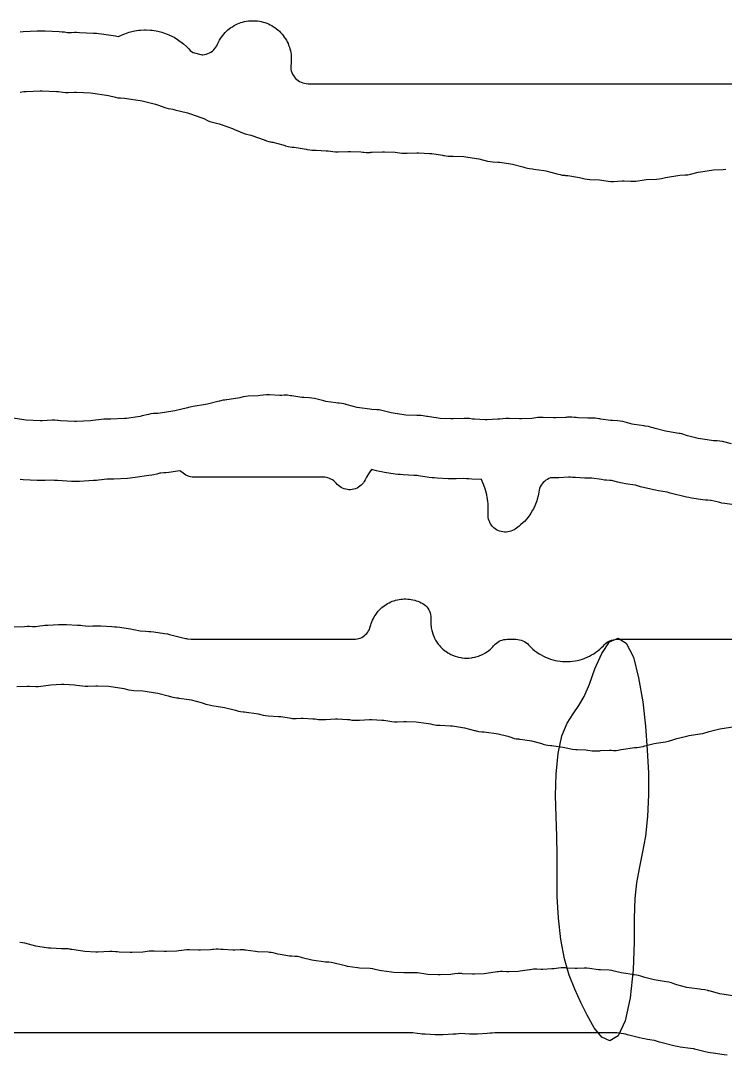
# Model space of a CAD drawing. Extents: x 425531 to 428300, y 1577248 to 1578701.
# Drawn here: x 427364.6 to 427529.3, y 1577259.9 to 1577501.8 of the extents above; entities that cross this region are included whole.
import ezdxf

# ---------------------------------------------------------------- set-up
doc = ezdxf.new("R2010")
doc.units = 21
for name, color, linetype, true_color in [('L-GOLF-BNKR', 7, 'Continuous', 0xe9dcb5), ('L-GOLF-FWY', 7, 'Continuous', 0x6a9e35), ('L-GOLF-ROUGH', 7, 'Continuous', 0x4f7d2c)]:
    doc.layers.add(name, color=color, linetype=linetype, true_color=true_color)

msp = doc.modelspace()

# ---------------------------------------------------------------- linework, layer by layer
at = {"layer": 'L-GOLF-BNKR', "elevation": 67.43}
msp.add_lwpolyline([(427510.6, 1577311.2), (427509.8, 1577307.1), (427509.1, 1577303.6), (427508.5, 1577300.3), (427508.1, 1577296.6), (427508, 1577292), (427508, 1577286.4), (427507.7, 1577279.9), (427507, 1577273.4), (427505.9, 1577268), (427504.2, 1577264.5), (427502.3, 1577263.3), (427500.4, 1577264.2), (427498.6, 1577266.4), (427497, 1577269.3), (427495.5, 1577272.3), (427494.1, 1577275.4), (427492.8, 1577278.7), (427491.7, 1577282.5), (427490.8, 1577287), (427490.3, 1577292), (427490, 1577297.1), (427490, 1577302.1), (427490, 1577306.7), (427489.9, 1577311.2), (427489.7, 1577315.8), (427489.6, 1577320.7), (427489.7, 1577325.7), (427490.2, 1577330.5), (427491.1, 1577334.6), (427492.3, 1577337.6), (427493.7, 1577339.8), (427495, 1577341.7), (427496.3, 1577343.8), (427497.5, 1577346.7), (427498.8, 1577350.3), (427500.4, 1577353.9), (427502.2, 1577356.6), (427504.2, 1577357.5), (427506.1, 1577356.3), (427507.8, 1577353), (427509, 1577348.2), (427510, 1577342.6), (427510.6, 1577336.9), (427511, 1577331.3), (427511.3, 1577326), (427511.3, 1577320.8), (427511.1, 1577315.8), (427510.6, 1577311.2)], close=True, dxfattribs=at)
at = {"layer": 'L-GOLF-FWY'}
for points, elevation in [([(427364.47, 1577485.11), (427365.37, 1577485.25), (427365.86, 1577485.3), (427369.15, 1577485.46), (427369.65, 1577485.46), (427372.94, 1577485.3), (427373.43, 1577485.25), (427374.44, 1577485.1), (427375.05, 1577485.04), (427375.66, 1577485.04), (427377.15, 1577485.11), (427377.65, 1577485.11), (427380.93, 1577484.95), (427381.42, 1577484.9), (427384.67, 1577484.42), (427385.15, 1577484.32), (427386.73, 1577483.93), (427387.33, 1577483.81), (427387.94, 1577483.75), (427388.84, 1577483.7), (427389.33, 1577483.66), (427392.5, 1577483.19), (427392.98, 1577483.09), (427396.08, 1577482.31), (427396.55, 1577482.17), (427398.48, 1577481.48), (427399.06, 1577481.3), (427399.66, 1577481.18), (427400.17, 1577481.11), (427400.65, 1577481.01), (427403.6, 1577480.28), (427404.07, 1577480.13), (427406.93, 1577479.11), (427407.38, 1577478.92), (427408.23, 1577478.52), (427408.8, 1577478.28), (427409.39, 1577478.11), (427410.98, 1577477.71), (427411.45, 1577477.56), (427414.11, 1577476.61), (427414.57, 1577476.42), (427415.86, 1577475.81), (427416.43, 1577475.58), (427417.02, 1577475.4), (427418.36, 1577475.06), (427418.83, 1577474.92), (427421.29, 1577474.04), (427421.52, 1577473.95), (427421.62, 1577473.91), (427421.75, 1577473.86), (427422.08, 1577473.73), (427422.55, 1577473.58), (427423.01, 1577473.49), (427423.03, 1577473.49), (427423.27, 1577473.44), (427423.49, 1577473.39), (427425.87, 1577472.79), (427426.34, 1577472.65), (427426.49, 1577472.6), (427427.07, 1577472.42), (427427.55, 1577472.33), (427428.01, 1577472.28), (427428.04, 1577472.28), (427428.28, 1577472.25), (427428.49, 1577472.22), (427430.83, 1577471.88), (427431.31, 1577471.78), (427431.58, 1577471.72), (427432.18, 1577471.6), (427432.67, 1577471.55), (427433.15, 1577471.55), (427433.4, 1577471.55), (427433.65, 1577471.54), (427436, 1577471.43), (427436.48, 1577471.38), (427437.58, 1577471.22), (427438.19, 1577471.16), (427438.8, 1577471.16), (427441.15, 1577471.27), (427441.65, 1577471.27), (427444.05, 1577471.15), (427444.53, 1577471.11), (427444.78, 1577471.07), (427445.3, 1577471.01), (427445.72, 1577471.01), (427446.25, 1577471.04), (427446.44, 1577471.06), (427446.72, 1577471.08), (427449.15, 1577471.2), (427449.65, 1577471.2), (427452.12, 1577471.08), (427452.6, 1577471.03), (427453.66, 1577470.88), (427454.27, 1577470.82), (427454.88, 1577470.82), (427457.15, 1577470.93), (427457.65, 1577470.93), (427460.17, 1577470.8), (427460.65, 1577470.76), (427463.15, 1577470.39), (427463.39, 1577470.34), (427463.54, 1577470.31), (427463.63, 1577470.3), (427464.02, 1577470.22), (427464.51, 1577470.17), (427465.12, 1577470.17), (427465.15, 1577470.18), (427465.65, 1577470.18), (427468.17, 1577470.05), (427468.66, 1577470), (427471.15, 1577469.63), (427471.63, 1577469.54), (427473.7, 1577469.02), (427474.3, 1577468.9), (427474.91, 1577468.84), (427476.12, 1577468.78), (427476.6, 1577468.73), (427479.05, 1577468.37), (427479.53, 1577468.28), (427481.93, 1577467.67), (427482.4, 1577467.53), (427482.41, 1577467.53), (427483, 1577467.35), (427483.48, 1577467.25), (427484.21, 1577467.18), (427484.21, 1577467.18), (427484.52, 1577467.15), (427486.88, 1577466.8), (427487.36, 1577466.7), (427489.67, 1577466.12), (427489.92, 1577466.05), (427490.66, 1577465.83), (427491.13, 1577465.73), (427491.74, 1577465.67), (427491.94, 1577465.66), (427492.43, 1577465.62), (427494.7, 1577465.28), (427495.18, 1577465.18), (427496.41, 1577464.88), (427497.01, 1577464.76), (427497.62, 1577464.7), (427499.89, 1577464.58), (427500.38, 1577464.54), (427501.92, 1577464.31), (427502.53, 1577464.25), (427503.15, 1577464.25), (427505.15, 1577464.35), (427505.65, 1577464.35), (427507.15, 1577464.27), (427507.77, 1577464.27), (427508.38, 1577464.33), (427510.32, 1577464.62), (427510.81, 1577464.67), (427513.17, 1577464.78), (427513.78, 1577464.84), (427514.38, 1577464.96), (427515.25, 1577465.18), (427515.73, 1577465.28), (427518.19, 1577465.64), (427518.67, 1577465.69), (427519.9, 1577465.75), (427520.51, 1577465.81), (427521.11, 1577465.93), (427522.96, 1577466.39), (427523.44, 1577466.49), (427526.04, 1577466.87), (427526.53, 1577466.92), (427528.78, 1577467.03), (427529.39, 1577467.09)], 74.32), ([(427530.73, 1577402.88), (427528.61, 1577403.41), (427528.01, 1577403.53), (427527.4, 1577403.59), (427526.53, 1577403.63), (427526.04, 1577403.68), (427523.44, 1577404.07), (427522.96, 1577404.16), (427520.41, 1577404.8), (427519.94, 1577404.94), (427519.58, 1577405.07), (427519.09, 1577405.22), (427518.69, 1577405.31), (427518.47, 1577405.34), (427518.42, 1577405.35), (427515.72, 1577405.76), (427515.25, 1577405.85), (427512.84, 1577406.45), (427512.37, 1577406.6), (427512.03, 1577406.72), (427511.3, 1577406.93), (427510.52, 1577407.06), (427510.32, 1577407.08), (427508, 1577407.42), (427507.51, 1577407.52), (427505.29, 1577408.08), (427504.69, 1577408.2), (427504.08, 1577408.26), (427502.89, 1577408.32), (427502.4, 1577408.36), (427500.16, 1577408.7), (427499.92, 1577408.74), (427499.8, 1577408.76), (427499.68, 1577408.78), (427499.32, 1577408.85), (427498.83, 1577408.9), (427498.22, 1577408.9), (427497.65, 1577408.87), (427497.15, 1577408.87), (427494.91, 1577408.98), (427494.42, 1577409.03), (427494, 1577409.09), (427493.39, 1577409.15), (427492.9, 1577409.15), (427492.43, 1577409.11), (427492.41, 1577409.1), (427492.16, 1577409.08), (427491.94, 1577409.07), (427489.65, 1577408.95), (427489.15, 1577408.95), (427486.72, 1577409.07), (427486.57, 1577409.07), (427486.41, 1577409.08), (427486, 1577409.07), (427485.49, 1577409.02), (427484.52, 1577408.87), (427484.03, 1577408.83), (427481.65, 1577408.71), (427481.15, 1577408.71), (427478.73, 1577408.83), (427478.59, 1577408.83), (427478.01, 1577408.85), (427477.25, 1577408.78), (427476.6, 1577408.69), (427476.12, 1577408.64), (427473.65, 1577408.52), (427473.15, 1577408.52), (427470.68, 1577408.64), (427470.2, 1577408.69), (427469.48, 1577408.79), (427468.87, 1577408.85), (427468.25, 1577408.85), (427465.65, 1577408.73), (427465.15, 1577408.73), (427462.63, 1577408.85), (427462.14, 1577408.9), (427459.65, 1577409.27), (427459.4, 1577409.31), (427458.66, 1577409.46), (427458.17, 1577409.51), (427457.44, 1577409.51), (427457.44, 1577409.51), (427457.15, 1577409.51), (427454.63, 1577409.63), (427454.15, 1577409.68), (427451.65, 1577410.05), (427451.17, 1577410.15), (427449, 1577410.69), (427448.4, 1577410.81), (427447.79, 1577410.87), (427446.68, 1577410.93), (427446.2, 1577410.97), (427443.75, 1577411.34), (427443.27, 1577411.43), (427440.87, 1577412.03), (427440.63, 1577412.1), (427440.56, 1577412.12), (427440.39, 1577412.16), (427440.09, 1577412.25), (427439.61, 1577412.35), (427439, 1577412.41), (427438.75, 1577412.42), (427438.27, 1577412.47), (427435.89, 1577412.82), (427435.41, 1577412.92), (427433.26, 1577413.46), (427432.66, 1577413.58), (427432.05, 1577413.64), (427430.8, 1577413.7), (427430.32, 1577413.75), (427427.99, 1577414.09), (427427.74, 1577414.13), (427427.68, 1577414.14), (427426.92, 1577414.25), (427426.16, 1577414.26), (427425.65, 1577414.23), (427425.15, 1577414.23), (427422.77, 1577414.35), (427422.61, 1577414.35), (427422.05, 1577414.37), (427421.29, 1577414.3), (427420.58, 1577414.2), (427420.1, 1577414.15), (427417.79, 1577414.04), (427417.18, 1577413.98), (427416.58, 1577413.86), (427415.82, 1577413.66), (427415.34, 1577413.57), (427412.75, 1577413.18), (427412.66, 1577413.17), (427412.32, 1577413.12), (427411.88, 1577413.07), (427411.08, 1577412.88), (427410.98, 1577412.85), (427408.24, 1577412.17), (427407.76, 1577412.07), (427404.93, 1577411.65), (427403.85, 1577411.41), (427403.84, 1577411.4), (427403.6, 1577411.34), (427400.65, 1577410.6), (427400.17, 1577410.5), (427397.17, 1577410.06), (427396.68, 1577410.01), (427395.65, 1577409.96), (427395.04, 1577409.9), (427394.44, 1577409.78), (427392.98, 1577409.42), (427392.5, 1577409.32), (427389.33, 1577408.85), (427388.84, 1577408.8), (427385.65, 1577408.65), (427385.15, 1577408.65), (427384.61, 1577408.67), (427383.99, 1577408.67), (427383.38, 1577408.61), (427381.42, 1577408.32), (427380.93, 1577408.27), (427377.65, 1577408.11), (427377.15, 1577408.11), (427373.87, 1577408.27), (427373.38, 1577408.32), (427373.21, 1577408.35), (427372.6, 1577408.41), (427371.99, 1577408.41), (427369.65, 1577408.29), (427369.15, 1577408.29), (427365.86, 1577408.45), (427365.37, 1577408.5), (427362.81, 1577408.88)], 74.32), ([(427363.7, 1577346.13), (427366.15, 1577346.25), (427366.65, 1577346.25), (427368.1, 1577346.18), (427368.72, 1577346.18), (427369.33, 1577346.24), (427371.13, 1577346.51), (427371.61, 1577346.55), (427374.15, 1577346.68), (427374.65, 1577346.68), (427377.19, 1577346.55), (427377.67, 1577346.51), (427379.03, 1577346.3), (427379.64, 1577346.24), (427380.26, 1577346.24), (427382.15, 1577346.34), (427382.65, 1577346.34), (427385.21, 1577346.21), (427385.7, 1577346.16), (427388.23, 1577345.79), (427388.71, 1577345.69), (427389.86, 1577345.4), (427390.46, 1577345.28), (427391.07, 1577345.22), (427393.16, 1577345.12), (427393.65, 1577345.07), (427396.14, 1577344.7), (427396.62, 1577344.61), (427399.06, 1577344), (427399.53, 1577343.85), (427399.57, 1577343.84), (427400.16, 1577343.66), (427400.64, 1577343.57), (427401.07, 1577343.53), (427401.12, 1577343.52), (427401.37, 1577343.49), (427401.56, 1577343.47), (427403.96, 1577343.11), (427404.44, 1577343.02), (427406.79, 1577342.43), (427407.26, 1577342.28), (427407.88, 1577342.06), (427408.62, 1577341.85), (427409.25, 1577341.75), (427411.76, 1577341.37), (427412.24, 1577341.28), (427414.49, 1577340.71), (427414.82, 1577340.61), (427414.82, 1577340.61), (427415.52, 1577340.4), (427416, 1577340.3), (427416.61, 1577340.24), (427416.89, 1577340.23), (427417.38, 1577340.18), (427419.6, 1577339.85), (427420.08, 1577339.76), (427421.23, 1577339.47), (427421.83, 1577339.35), (427422.45, 1577339.29), (427424.86, 1577339.18), (427425.36, 1577339.13), (427427.77, 1577338.77), (427427.83, 1577338.76), (427428.08, 1577338.72), (427428.49, 1577338.69), (427429, 1577338.7), (427430.15, 1577338.75), (427430.65, 1577338.75), (427432.89, 1577338.64), (427433.38, 1577338.6), (427434.16, 1577338.48), (427434.67, 1577338.43), (427435.08, 1577338.42), (427435.59, 1577338.44), (427435.61, 1577338.45), (427435.85, 1577338.46), (427438.15, 1577338.58), (427438.65, 1577338.58), (427440.95, 1577338.46), (427441.44, 1577338.42), (427442.01, 1577338.33), (427442.51, 1577338.28), (427442.92, 1577338.27), (427443.43, 1577338.3), (427443.55, 1577338.31), (427443.79, 1577338.33), (427446.15, 1577338.44), (427446.65, 1577338.44), (427449.01, 1577338.33), (427449.5, 1577338.28), (427451.36, 1577338), (427451.97, 1577337.94), (427452.59, 1577337.94), (427454.15, 1577338.02), (427454.65, 1577338.02), (427457.04, 1577337.9), (427457.53, 1577337.85), (427459.9, 1577337.5), (427460.38, 1577337.41), (427460.89, 1577337.28), (427461.39, 1577337.17), (427461.8, 1577337.12), (427462.31, 1577337.1), (427462.4, 1577337.1), (427462.65, 1577337.1), (427465.02, 1577336.98), (427465.5, 1577336.93), (427467.85, 1577336.58), (427468.33, 1577336.49), (427470.64, 1577335.91), (427470.8, 1577335.87), (427471.57, 1577335.68), (427472.33, 1577335.6), (427472.94, 1577335.57), (427473.43, 1577335.52), (427475.7, 1577335.18), (427476.18, 1577335.09), (427478.41, 1577334.53), (427478.88, 1577334.39), (427479.34, 1577334.22), (427479.93, 1577334.04), (427480.41, 1577333.95), (427480.83, 1577333.91), (427480.9, 1577333.9), (427481.14, 1577333.87), (427481.32, 1577333.85), (427483.48, 1577333.53), (427483.96, 1577333.43), (427486.08, 1577332.9), (427486.55, 1577332.76), (427486.71, 1577332.7), (427487.3, 1577332.52), (427487.78, 1577332.43), (427488.39, 1577332.37), (427488.72, 1577332.35), (427489.21, 1577332.3), (427491.27, 1577332), (427491.75, 1577331.9), (427492.81, 1577331.64), (427493.57, 1577331.5), (427494.33, 1577331.45), (427494.4, 1577331.45), (427494.65, 1577331.44), (427496.67, 1577331.34), (427497.15, 1577331.29), (427498.13, 1577331.15), (427498.74, 1577331.09), (427499.23, 1577331.09), (427499.63, 1577331.13), (427499.72, 1577331.14), (427499.97, 1577331.16), (427500.12, 1577331.17), (427502.15, 1577331.27), (427502.65, 1577331.27), (427503.16, 1577331.24), (427503.77, 1577331.24), (427504.26, 1577331.29), (427504.86, 1577331.41), (427504.96, 1577331.43), (427505.44, 1577331.53), (427507.54, 1577331.84), (427508.03, 1577331.89), (427508.59, 1577331.92), (427509.12, 1577331.96), (427509.53, 1577332.04), (427510.03, 1577332.17), (427510.21, 1577332.22), (427510.47, 1577332.3), (427512.65, 1577332.84), (427513.14, 1577332.94), (427515.3, 1577333.26), (427515.57, 1577333.32), (427516.01, 1577333.39), (427516.75, 1577333.6), (427517.45, 1577333.86), (427517.92, 1577334), (427520.31, 1577334.59), (427520.79, 1577334.69), (427523.3, 1577335.06), (427523.4, 1577335.08), (427524.01, 1577335.18), (427524.75, 1577335.4), (427524.99, 1577335.48), (427525.46, 1577335.62), (427527.99, 1577336.26), (427528.47, 1577336.36), (427531.06, 1577336.74)], 68.98), ([(427531.06, 1577273.87), (427528.47, 1577274.26), (427527.99, 1577274.35), (427525.46, 1577274.99), (427525.22, 1577275.05), (427525.2, 1577275.06), (427524.45, 1577275.24), (427523.66, 1577275.33), (427523.21, 1577275.37), (427520.79, 1577275.73), (427520.3, 1577275.83), (427517.92, 1577276.42), (427517.45, 1577276.56), (427516.66, 1577276.85), (427516.07, 1577277.03), (427515.47, 1577277.15), (427513.14, 1577277.49), (427512.65, 1577277.59), (427510.44, 1577278.14), (427509.97, 1577278.28), (427509.55, 1577278.44), (427508.96, 1577278.62), (427508.48, 1577278.71), (427508.03, 1577278.75), (427507.99, 1577278.76), (427507.75, 1577278.78), (427507.54, 1577278.81), (427505.44, 1577279.12), (427504.96, 1577279.22), (427503.33, 1577279.63), (427502.72, 1577279.75), (427502.11, 1577279.81), (427500.12, 1577279.9), (427499.63, 1577279.95), (427497.53, 1577280.27), (427496.92, 1577280.33), (427496.3, 1577280.33), (427494.65, 1577280.24), (427494.15, 1577280.24), (427492.13, 1577280.34), (427491.89, 1577280.36), (427491.87, 1577280.36), (427491.65, 1577280.37), (427491.38, 1577280.4), (427490.89, 1577280.4), (427490.28, 1577280.34), (427489.21, 1577280.18), (427488.72, 1577280.14), (427486.65, 1577280.03), (427486.15, 1577280.03), (427485.23, 1577280.08), (427484.46, 1577280.07), (427483.69, 1577279.96), (427483.48, 1577279.93), (427481.32, 1577279.61), (427480.83, 1577279.56), (427478.65, 1577279.45), (427478.15, 1577279.45), (427477.16, 1577279.5), (427476.65, 1577279.5), (427476.24, 1577279.47), (427475.98, 1577279.43), (427475.94, 1577279.43), (427473.42, 1577279.06), (427472.94, 1577279.01), (427470.65, 1577278.9), (427470.15, 1577278.9), (427467.86, 1577279.01), (427467.62, 1577279.03), (427466.85, 1577279.05), (427466.09, 1577278.99), (427465.5, 1577278.9), (427465.02, 1577278.85), (427462.65, 1577278.74), (427462.15, 1577278.74), (427459.78, 1577278.85), (427459.3, 1577278.9), (427457.31, 1577279.2), (427456.7, 1577279.26), (427456.09, 1577279.26), (427454.64, 1577279.19), (427454.16, 1577279.19), (427451.76, 1577279.3), (427451.27, 1577279.35), (427448.9, 1577279.7), (427448.42, 1577279.8), (427447.47, 1577280.04), (427446.87, 1577280.16), (427446.26, 1577280.22), (427443.79, 1577280.34), (427443.3, 1577280.39), (427440.96, 1577280.73), (427440.48, 1577280.83), (427438.18, 1577281.4), (427438.14, 1577281.41), (427437.55, 1577281.57), (427437.15, 1577281.64), (427436.64, 1577281.68), (427435.85, 1577281.72), (427435.36, 1577281.77), (427433.08, 1577282.11), (427432.6, 1577282.2), (427430.37, 1577282.76), (427430.22, 1577282.8), (427429.67, 1577282.95), (427429.27, 1577283.02), (427428.76, 1577283.06), (427427.91, 1577283.1), (427427.42, 1577283.15), (427425.2, 1577283.48), (427424.72, 1577283.58), (427423.61, 1577283.86), (427423.11, 1577283.96), (427422.71, 1577284.01), (427422.44, 1577284.02), (427422.4, 1577284.02), (427419.93, 1577284.15), (427419.45, 1577284.19), (427417.15, 1577284.53), (427416.97, 1577284.55), (427416.84, 1577284.57), (427416.43, 1577284.6), (427415.92, 1577284.6), (427414.65, 1577284.54), (427414.15, 1577284.54), (427411.91, 1577284.65), (427411.42, 1577284.7), (427411.35, 1577284.71), (427410.74, 1577284.77), (427410.25, 1577284.77), (427409.64, 1577284.71), (427409.46, 1577284.68), (427408.97, 1577284.63), (427406.65, 1577284.52), (427406.15, 1577284.52), (427404.06, 1577284.62), (427403.45, 1577284.62), (427402.84, 1577284.56), (427401.56, 1577284.37), (427401.07, 1577284.32), (427398.65, 1577284.2), (427398.15, 1577284.2), (427395.82, 1577284.32), (427395.21, 1577284.32), (427394.6, 1577284.26), (427393.65, 1577284.12), (427393.16, 1577284.07), (427390.65, 1577283.94), (427390.15, 1577283.94), (427387.64, 1577284.07), (427387.15, 1577284.12), (427386.76, 1577284.17), (427386, 1577284.24), (427385.42, 1577284.22), (427382.63, 1577284.09), (427382.15, 1577284.09), (427379.59, 1577284.21), (427379.1, 1577284.26), (427376.57, 1577284.64), (427376.33, 1577284.68), (427376.2, 1577284.71), (427376.08, 1577284.72), (427375.72, 1577284.8), (427375.23, 1577284.84), (427374.5, 1577284.84), (427374.5, 1577284.84), (427374.15, 1577284.84), (427371.61, 1577284.97), (427371.13, 1577285.02), (427368.61, 1577285.39), (427368.13, 1577285.49), (427365.59, 1577286.12), (427364.99, 1577286.24), (427364.38, 1577286.3)], 68.98)]:
    msp.add_lwpolyline(points, dxfattribs=dict(at, elevation=elevation))
at = {"layer": 'L-GOLF-ROUGH'}
for points, elevation in [([(427364.49, 1577499.23), (427365.18, 1577499.28), (427368.47, 1577499.44), (427369.15, 1577499.46), (427369.65, 1577499.46), (427370.33, 1577499.44), (427373.62, 1577499.28), (427374.31, 1577499.23), (427374.8, 1577499.18), (427375.48, 1577499.1), (427375.74, 1577499.06), (427376.47, 1577499.09), (427377.15, 1577499.11), (427377.65, 1577499.11), (427378.33, 1577499.09), (427381.62, 1577498.93), (427382.3, 1577498.88), (427382.79, 1577498.83), (427383.47, 1577498.75), (427386.72, 1577498.27), (427387.4, 1577498.15), (427387.47, 1577498.14), (427388.31, 1577498.53), (427388.67, 1577498.68), (427389.57, 1577499.01), (427389.95, 1577499.12), (427390.88, 1577499.35), (427391.26, 1577499.43), (427392.21, 1577499.57), (427392.61, 1577499.61), (427393.56, 1577499.66), (427393.96, 1577499.66), (427394.92, 1577499.61), (427395.31, 1577499.57), (427396.26, 1577499.43), (427396.64, 1577499.35), (427397.57, 1577499.12), (427397.95, 1577499.01), (427398.85, 1577498.68), (427399.22, 1577498.53), (427400.08, 1577498.12), (427400.43, 1577497.94), (427401.25, 1577497.44), (427401.58, 1577497.22), (427402.35, 1577496.65), (427402.66, 1577496.4), (427403.37, 1577495.76), (427403.64, 1577495.48), (427403.87, 1577495.23), (427404.23, 1577494.88), (427404.54, 1577494.62), (427404.87, 1577494.4), (427404.92, 1577494.38), (427407, 1577493.86), (427407.01, 1577493.85), (427407.19, 1577493.86), (427407.58, 1577493.91), (427407.98, 1577494), (427408.36, 1577494.12), (427408.72, 1577494.29), (427409.07, 1577494.49), (427409.4, 1577494.72), (427409.7, 1577494.99), (427409.97, 1577495.29), (427410.21, 1577495.61), (427410.42, 1577495.95), (427410.59, 1577496.3), (427410.88, 1577496.92), (427411.06, 1577497.26), (427411.31, 1577497.68), (427411.53, 1577498.01), (427411.82, 1577498.4), (427412.07, 1577498.7), (427412.4, 1577499.06), (427412.68, 1577499.34), (427413.04, 1577499.67), (427413.34, 1577499.91), (427413.73, 1577500.2), (427414.06, 1577500.42), (427414.48, 1577500.67), (427414.82, 1577500.86), (427415.26, 1577501.07), (427415.62, 1577501.22), (427416.08, 1577501.38), (427416.46, 1577501.49), (427416.93, 1577501.61), (427417.32, 1577501.69), (427417.8, 1577501.76), (427418.19, 1577501.8), (427418.68, 1577501.82), (427419.07, 1577501.82), (427419.55, 1577501.8), (427419.94, 1577501.76), (427420.43, 1577501.69), (427420.81, 1577501.61), (427421.28, 1577501.49), (427421.66, 1577501.38), (427422.12, 1577501.22), (427422.48, 1577501.07), (427422.92, 1577500.86), (427423.27, 1577500.67), (427423.69, 1577500.42), (427424.01, 1577500.2), (427424.4, 1577499.91), (427424.71, 1577499.67), (427425.07, 1577499.34), (427425.34, 1577499.06), (427425.67, 1577498.7), (427425.92, 1577498.4), (427426.21, 1577498), (427426.43, 1577497.68), (427426.68, 1577497.26), (427426.86, 1577496.91), (427427.07, 1577496.47), (427427.22, 1577496.11), (427427.39, 1577495.65), (427427.5, 1577495.28), (427427.62, 1577494.8), (427427.7, 1577494.42), (427427.77, 1577493.94), (427427.81, 1577493.55), (427427.83, 1577493.06), (427427.83, 1577492.67), (427427.81, 1577492.18), (427427.77, 1577491.79), (427427.77, 1577491.79), (427427.72, 1577491.28), (427427.72, 1577490.88), (427427.76, 1577490.48), (427427.84, 1577490.08), (427427.97, 1577489.7), (427428.13, 1577489.33), (427428.32, 1577488.98), (427428.56, 1577488.65), (427428.82, 1577488.34), (427429.11, 1577488.06), (427429.43, 1577487.82), (427429.77, 1577487.6), (427430.14, 1577487.43), (427430.52, 1577487.29), (427430.91, 1577487.19), (427431.31, 1577487.13), (427431.81, 1577487.1), (427839.4, 1577487.1)], 72.92), ([(427531.87, 1577388.53), (427529.16, 1577388.93), (427528.48, 1577389.05), (427528, 1577389.15), (427527.33, 1577389.3), (427525.95, 1577389.64), (427525.84, 1577389.65), (427525.16, 1577389.7), (427524.67, 1577389.75), (427523.99, 1577389.83), (427521.39, 1577390.22), (427520.71, 1577390.33), (427520.23, 1577390.43), (427519.56, 1577390.58), (427517.01, 1577391.22), (427516.35, 1577391.4), (427515.88, 1577391.54), (427515.7, 1577391.6), (427513.65, 1577391.91), (427512.98, 1577392.03), (427512.51, 1577392.12), (427511.85, 1577392.27), (427509.44, 1577392.87), (427508.78, 1577393.06), (427508.31, 1577393.2), (427508.16, 1577393.25), (427505.94, 1577393.58), (427505.26, 1577393.69), (427504.78, 1577393.79), (427504.11, 1577393.94), (427502.63, 1577394.31), (427502.21, 1577394.33), (427501.52, 1577394.38), (427501.03, 1577394.43), (427500.35, 1577394.52), (427498.11, 1577394.85), (427497.92, 1577394.88), (427497.65, 1577394.87), (427497.15, 1577394.87), (427496.47, 1577394.89), (427494.22, 1577395), (427493.54, 1577395.05), (427493.05, 1577395.1), (427493.03, 1577395.1), (427492.91, 1577395.1), (427492.63, 1577395.08), (427490.33, 1577394.97), (427489.65, 1577394.95), (427489.15, 1577394.95), (427488.64, 1577394.97), (427488.42, 1577394.91), (427488.04, 1577394.77), (427487.68, 1577394.59), (427487.34, 1577394.37), (427487.02, 1577394.12), (427486.72, 1577393.84), (427486.46, 1577393.54), (427486.23, 1577393.2), (427486.03, 1577392.85), (427485.87, 1577392.47), (427485.75, 1577392.08), (427485.65, 1577391.59), (427485.59, 1577391.13), (427485.51, 1577390.75), (427485.31, 1577389.95), (427485.2, 1577389.58), (427484.92, 1577388.81), (427484.77, 1577388.44), (427484.42, 1577387.7), (427484.23, 1577387.36), (427483.81, 1577386.65), (427483.6, 1577386.33), (427483.11, 1577385.67), (427482.86, 1577385.37), (427482.31, 1577384.76), (427482.03, 1577384.48), (427481.42, 1577383.93), (427481.12, 1577383.68), (427480.46, 1577383.2), (427480.14, 1577382.98), (427479.89, 1577382.83), (427479.54, 1577382.64), (427479.18, 1577382.49), (427478.8, 1577382.38), (427478.42, 1577382.3), (427478.03, 1577382.26), (427477.63, 1577382.26), (427477.24, 1577382.3), (427476.86, 1577382.38), (427476.48, 1577382.49), (427476.12, 1577382.64), (427475.77, 1577382.83), (427475.45, 1577383.05), (427475.14, 1577383.29), (427474.87, 1577383.57), (427474.62, 1577383.88), (427474.4, 1577384.2), (427474.21, 1577384.55), (427474.06, 1577384.91), (427473.95, 1577385.29), (427473.87, 1577385.67), (427473.84, 1577386.06), (427473.84, 1577386.45), (427473.88, 1577387.41), (427473.88, 1577388), (427473.84, 1577388.9), (427473.78, 1577389.49), (427473.65, 1577390.38), (427473.53, 1577390.96), (427473.31, 1577391.84), (427473.14, 1577392.4), (427472.84, 1577393.25), (427472.61, 1577393.8), (427472.26, 1577394.54), (427470, 1577394.66), (427469.31, 1577394.71), (427468.82, 1577394.75), (427468.18, 1577394.83), (427466.33, 1577394.74), (427465.65, 1577394.73), (427465.15, 1577394.73), (427464.47, 1577394.74), (427461.95, 1577394.87), (427461.26, 1577394.92), (427460.77, 1577394.96), (427460.09, 1577395.05), (427457.59, 1577395.42), (427457.25, 1577395.48), (427457.04, 1577395.51), (427456.95, 1577395.51), (427456.47, 1577395.53), (427453.95, 1577395.65), (427453.26, 1577395.7), (427452.77, 1577395.75), (427452.09, 1577395.83), (427449.6, 1577396.2), (427448.92, 1577396.32), (427448.44, 1577396.42), (427447.77, 1577396.57), (427446.57, 1577396.87), (427446.22, 1577396.39), (427445.89, 1577395.91), (427445.42, 1577395.13), (427445.15, 1577394.61), (427445.07, 1577394.45), (427444.89, 1577394.11), (427444.68, 1577393.79), (427444.43, 1577393.49), (427444.16, 1577393.21), (427443.86, 1577392.97), (427443.54, 1577392.75), (427443.2, 1577392.56), (427442.84, 1577392.41), (427442.47, 1577392.3), (427442.1, 1577392.22), (427441.71, 1577392.17), (427441.32, 1577392.17), (427440.94, 1577392.2), (427440.56, 1577392.27), (427440.18, 1577392.37), (427439.82, 1577392.51), (427439.48, 1577392.69), (427439.15, 1577392.9), (427438.85, 1577393.14), (427438.56, 1577393.4), (427438.31, 1577393.69), (427438.3, 1577393.71), (427438.03, 1577393.99), (427437.75, 1577394.24), (427437.44, 1577394.46), (427437.11, 1577394.65), (427436.76, 1577394.81), (427436.4, 1577394.93), (427436.03, 1577395.02), (427435.65, 1577395.08), (427435.18, 1577395.1), (427405.1, 1577395.1), (427404.7, 1577395.12), (427404.32, 1577395.18), (427403.94, 1577395.27), (427403.57, 1577395.4), (427403.21, 1577395.57), (427402.87, 1577395.77), (427402.56, 1577396.01), (427402.04, 1577396.44), (427401.82, 1577396.6), (427399.22, 1577396.21), (427398.54, 1577396.13), (427398.05, 1577396.08), (427397.37, 1577396.03), (427397.1, 1577396.01), (427396.38, 1577395.84), (427395.71, 1577395.68), (427395.23, 1577395.59), (427394.55, 1577395.47), (427391.38, 1577395), (427390.7, 1577394.92), (427390.21, 1577394.87), (427389.53, 1577394.82), (427386.33, 1577394.66), (427385.64, 1577394.65), (427385.15, 1577394.65), (427384.71, 1577394.66), (427383.47, 1577394.47), (427382.79, 1577394.39), (427382.3, 1577394.34), (427381.62, 1577394.29), (427378.33, 1577394.13), (427377.65, 1577394.11), (427377.15, 1577394.11), (427376.47, 1577394.13), (427373.18, 1577394.29), (427372.5, 1577394.34), (427372.01, 1577394.39), (427372, 1577394.39), (427370.33, 1577394.31), (427369.65, 1577394.29), (427369.15, 1577394.29), (427368.47, 1577394.31), (427365.18, 1577394.47), (427364.49, 1577394.52)], 72.92), ([(427363.02, 1577360.11), (427365.47, 1577360.23), (427366.15, 1577360.25), (427366.65, 1577360.25), (427367.33, 1577360.23), (427368.03, 1577360.2), (427369.07, 1577360.35), (427369.75, 1577360.44), (427370.24, 1577360.49), (427370.93, 1577360.54), (427373.47, 1577360.66), (427374.15, 1577360.68), (427374.65, 1577360.68), (427375.33, 1577360.66), (427377.87, 1577360.54), (427378.56, 1577360.49), (427379.05, 1577360.44), (427379.73, 1577360.35), (427380.33, 1577360.26), (427381.47, 1577360.32), (427382.15, 1577360.34), (427382.65, 1577360.34), (427383.33, 1577360.32), (427385.89, 1577360.19), (427386.58, 1577360.14), (427387.07, 1577360.1), (427387.75, 1577360.01), (427390.29, 1577359.64), (427390.96, 1577359.52), (427391.44, 1577359.42), (427392.11, 1577359.27), (427392.52, 1577359.17), (427393.85, 1577359.11), (427394.53, 1577359.05), (427395.02, 1577359.01), (427395.7, 1577358.92), (427398.19, 1577358.55), (427398.87, 1577358.44), (427399.35, 1577358.34), (427400.02, 1577358.19), (427402.46, 1577357.58), (427403.13, 1577357.39), (427403.2, 1577357.37), (427403.35, 1577357.35), (427403.61, 1577357.32), (427404.4, 1577357.2), (427442.37, 1577357.2), (427442.84, 1577357.22), (427443.22, 1577357.28), (427443.59, 1577357.36), (427443.94, 1577357.49), (427444.29, 1577357.64), (427444.62, 1577357.83), (427444.92, 1577358.05), (427445.21, 1577358.3), (427445.47, 1577358.57), (427445.71, 1577358.87), (427445.91, 1577359.18), (427446.09, 1577359.52), (427446.23, 1577359.87), (427446.37, 1577360.32), (427446.43, 1577360.55), (427446.54, 1577360.92), (427446.68, 1577361.32), (427446.83, 1577361.69), (427447.02, 1577362.07), (427447.2, 1577362.42), (427447.42, 1577362.78), (427447.64, 1577363.11), (427447.89, 1577363.45), (427448.14, 1577363.75), (427448.42, 1577364.06), (427448.7, 1577364.34), (427449.01, 1577364.63), (427449.32, 1577364.88), (427449.66, 1577365.13), (427449.98, 1577365.35), (427450.35, 1577365.56), (427450.69, 1577365.75), (427451.08, 1577365.93), (427451.44, 1577366.08), (427451.84, 1577366.22), (427452.22, 1577366.34), (427452.63, 1577366.44), (427453.01, 1577366.52), (427453.43, 1577366.58), (427453.82, 1577366.62), (427454.25, 1577366.64), (427454.64, 1577366.64), (427455.06, 1577366.62), (427455.45, 1577366.58), (427455.87, 1577366.52), (427456.26, 1577366.44), (427456.67, 1577366.34), (427457.04, 1577366.22), (427457.44, 1577366.08), (427457.81, 1577365.93), (427458.18, 1577365.75), (427458.54, 1577365.56), (427458.88, 1577365.33), (427459.19, 1577365.07), (427459.48, 1577364.77), (427459.73, 1577364.45), (427459.95, 1577364.11), (427460.14, 1577363.74), (427460.28, 1577363.36), (427460.39, 1577362.96), (427460.45, 1577362.56), (427460.47, 1577362.15), (427460.45, 1577361.74), (427460.45, 1577361.73), (427460.44, 1577361.49), (427460.44, 1577360.91), (427460.45, 1577360.67), (427460.51, 1577360.08), (427460.54, 1577359.85), (427460.66, 1577359.27), (427460.72, 1577359.05), (427460.89, 1577358.48), (427460.97, 1577358.26), (427461.19, 1577357.72), (427461.29, 1577357.5), (427461.57, 1577356.98), (427461.69, 1577356.78), (427462.02, 1577356.29), (427462.16, 1577356.1), (427462.53, 1577355.65), (427462.69, 1577355.47), (427463.11, 1577355.06), (427463.28, 1577354.9), (427463.74, 1577354.53), (427463.92, 1577354.39), (427464.41, 1577354.06), (427464.62, 1577353.94), (427465.14, 1577353.66), (427465.35, 1577353.56), (427465.89, 1577353.33), (427466.11, 1577353.26), (427466.68, 1577353.08), (427466.91, 1577353.03), (427467.48, 1577352.91), (427467.72, 1577352.88), (427468.3, 1577352.82), (427468.54, 1577352.81), (427469.13, 1577352.81), (427469.36, 1577352.82), (427469.95, 1577352.88), (427470.18, 1577352.91), (427470.76, 1577353.03), (427470.99, 1577353.08), (427471.55, 1577353.26), (427471.77, 1577353.33), (427472.31, 1577353.56), (427472.53, 1577353.66), (427473.05, 1577353.94), (427473.25, 1577354.06), (427473.74, 1577354.39), (427473.93, 1577354.53), (427474.38, 1577354.9), (427474.56, 1577355.06), (427474.97, 1577355.47), (427475.13, 1577355.65), (427475.2, 1577355.74), (427475.47, 1577356.03), (427475.76, 1577356.29), (427476.07, 1577356.53), (427476.41, 1577356.73), (427476.76, 1577356.9), (427477.13, 1577357.03), (427477.51, 1577357.12), (427477.9, 1577357.18), (427478.3, 1577357.2), (427480.34, 1577357.2), (427480.76, 1577357.18), (427481.17, 1577357.11), (427481.57, 1577357.01), (427481.96, 1577356.86), (427482.33, 1577356.67), (427482.68, 1577356.44), (427483.01, 1577356.18), (427483.3, 1577355.89), (427483.47, 1577355.7), (427483.89, 1577355.28), (427484.32, 1577354.89), (427484.78, 1577354.52), (427485.25, 1577354.17), (427485.74, 1577353.84), (427486.24, 1577353.54), (427486.76, 1577353.26), (427487.28, 1577353.01), (427487.83, 1577352.79), (427488.38, 1577352.59), (427488.94, 1577352.42), (427489.51, 1577352.28), (427490.08, 1577352.16), (427490.66, 1577352.08), (427491.25, 1577352.02), (427491.83, 1577351.99), (427492.42, 1577351.99), (427493, 1577352.02), (427493.59, 1577352.08), (427494.17, 1577352.16), (427494.74, 1577352.28), (427495.31, 1577352.42), (427495.87, 1577352.59), (427496.42, 1577352.79), (427496.97, 1577353.01), (427497.49, 1577353.26), (427498.01, 1577353.54), (427498.51, 1577353.84), (427499, 1577354.17), (427499.47, 1577354.52), (427499.93, 1577354.89), (427500.36, 1577355.28), (427500.78, 1577355.7), (427500.95, 1577355.89), (427501.24, 1577356.18), (427501.57, 1577356.44), (427501.92, 1577356.67), (427502.29, 1577356.86), (427502.68, 1577357.01), (427503.08, 1577357.11), (427503.49, 1577357.18), (427503.91, 1577357.2), (427584.36, 1577357.2)], 67.48), ([(427529.69, 1577259.94), (427529, 1577260.03), (427526.42, 1577260.41), (427525.74, 1577260.53), (427525.26, 1577260.62), (427524.59, 1577260.77), (427522.06, 1577261.41), (427522.01, 1577261.42), (427521.84, 1577261.44), (427521.16, 1577261.52), (427518.73, 1577261.88), (427518.05, 1577262), (427517.57, 1577262.09), (427516.9, 1577262.24), (427514.52, 1577262.84), (427513.86, 1577263.02), (427513.39, 1577263.17), (427512.74, 1577263.38), (427512.66, 1577263.41), (427511.08, 1577263.64), (427510.4, 1577263.76), (427509.92, 1577263.86), (427509.25, 1577264.01), (427507.04, 1577264.56), (427506.38, 1577264.74), (427505.91, 1577264.89), (427505.82, 1577264.92), (427505.77, 1577264.92), (427505.49, 1577264.96), (427503.89, 1577265.2), (427475.42, 1577265.2), (427474.79, 1577265.12), (427474.3, 1577265.08), (427473.63, 1577265.03), (427471.33, 1577264.91), (427470.65, 1577264.9), (427470.15, 1577264.9), (427469.47, 1577264.91), (427467.29, 1577265.02), (427466.88, 1577264.97), (427466.39, 1577264.92), (427465.7, 1577264.87), (427463.33, 1577264.75), (427462.65, 1577264.74), (427462.15, 1577264.74), (427461.47, 1577264.75), (427459.1, 1577264.87), (427458.41, 1577264.92), (427457.92, 1577264.97), (427457.24, 1577265.05), (427456.26, 1577265.2), (427455.22, 1577265.2), (427454.64, 1577265.19), (427454.15, 1577265.19), (427453.58, 1577265.2), (427344.83, 1577265.2)], 67.48)]:
    msp.add_lwpolyline(points, dxfattribs=dict(at, elevation=elevation))

doc.saveas('drawing.dxf')
